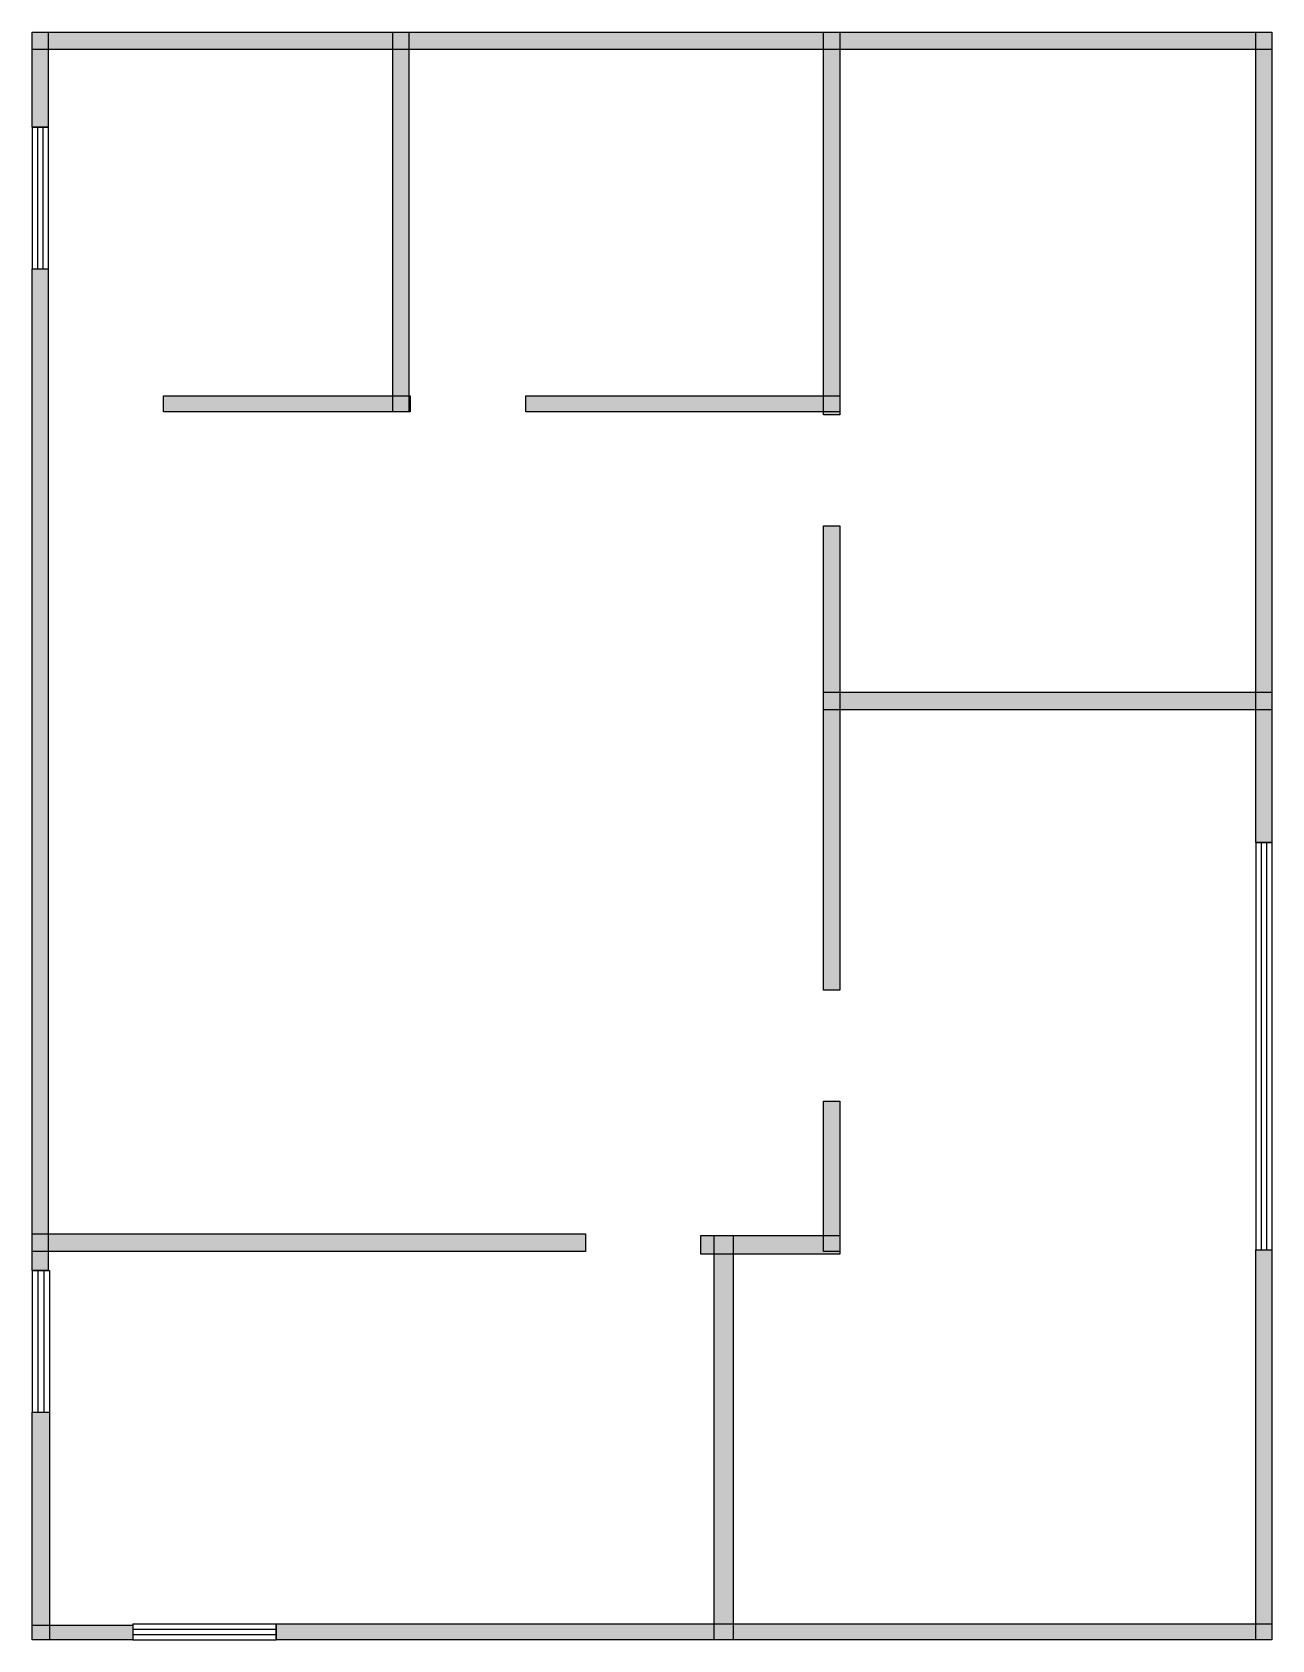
# Model space of a CAD drawing. Header units: centimetres. Extents: x 1 to 1159, y 1 to 1503.
import ezdxf

# ---------------------------------------------------------------- set-up
doc = ezdxf.new("R2010")
doc.units = ezdxf.units.CM
doc.layers.add('WALL', color=7, linetype='Continuous')
doc.layers.add('WINDOW', color=5, linetype='Continuous')

msp = doc.modelspace()

# ---------------------------------------------------------------- hatches: boundary and pattern name
at = {"layer": 'WALL'}
h = msp.add_hatch(color=256, dxfattribs=at)
h.dxf.hatch_style = 1
h.paths.add_polyline_path([(1.4, 1502.7), (1159.1, 1502.7), (1159.1, 1486.4), (1.4, 1486.4)])
h = msp.add_hatch(color=256, dxfattribs=at)
h.dxf.hatch_style = 1
h.paths.add_polyline_path([(1.4, 1502.7), (16.4, 1502.7), (16.4, 1414.1), (1.4, 1414.1)])
h = msp.add_hatch(color=256, dxfattribs=at)
h.dxf.hatch_style = 1
h.paths.add_polyline_path([(338.2, 1502.7), (353.2, 1502.7), (353.2, 1148.2), (338.2, 1148.2)])
h = msp.add_hatch(color=256, dxfattribs=at)
h.dxf.hatch_style = 1
h.paths.add_polyline_path([(740.5, 1502.7), (755.5, 1502.7), (755.5, 1145.5), (740.5, 1145.5)])
h = msp.add_hatch(color=256, dxfattribs=at)
h.dxf.hatch_style = 1
h.paths.add_polyline_path([(1144.1, 1502.7), (1159.1, 1502.7), (1159.1, 745.9), (1144.1, 745.9)])
h = msp.add_hatch(color=256, dxfattribs=at)
h.dxf.hatch_style = 1
h.paths.add_polyline_path([(1.4, 1281.8), (16.4, 1281.8), (16.4, 346.4), (1.4, 346.4)])
h = msp.add_hatch(color=256, dxfattribs=at)
h.dxf.hatch_style = 1
h.paths.add_polyline_path([(124.1, 1163.2), (354.5, 1163.2), (354.5, 1148.2), (124.1, 1148.2)])
h = msp.add_hatch(color=256, dxfattribs=at)
h.dxf.hatch_style = 1
h.paths.add_polyline_path([(462.3, 1163.2), (755.5, 1163.2), (755.5, 1148.2), (462.3, 1148.2)])
h = msp.add_hatch(color=256, dxfattribs=at)
h.dxf.hatch_style = 1
h.paths.add_polyline_path([(740.5, 1041.8), (755.5, 1041.8), (755.5, 608.2), (740.5, 608.2)])
h = msp.add_hatch(color=256, dxfattribs=at)
h.dxf.hatch_style = 1
h.paths.add_polyline_path([(740.5, 886.4), (1159.1, 886.4), (1159.1, 870), (740.5, 870)])
h = msp.add_hatch(color=256, dxfattribs=at)
h.dxf.hatch_style = 1
h.paths.add_polyline_path([(740.5, 504.5), (755.5, 504.5), (755.5, 364.1), (740.5, 364.1)])
h = msp.add_hatch(color=256, dxfattribs=at)
h.dxf.hatch_style = 1
h.paths.add_polyline_path([(1.4, 380.5), (518.2, 380.5), (518.2, 364.1), (1.4, 364.1)])
h = msp.add_hatch(color=256, dxfattribs=at)
h.dxf.hatch_style = 1
h.paths.add_polyline_path([(625.9, 379.1), (755.5, 379.1), (755.5, 361.4), (625.9, 361.4)])
h = msp.add_hatch(color=256, dxfattribs=at)
h.dxf.hatch_style = 1
h.paths.add_polyline_path([(638.2, 379.1), (655.9, 379.1), (655.9, 1.4), (638.2, 1.4)])
h = msp.add_hatch(color=256, dxfattribs=at)
h.dxf.hatch_style = 1
h.paths.add_polyline_path([(1144.1, 365.5), (1159.1, 365.5), (1159.1, 1.4), (1144.1, 1.4)])
h = msp.add_hatch(color=256, dxfattribs=at)
h.dxf.hatch_style = 1
h.paths.add_polyline_path([(1.4, 214.1), (17.7, 214.1), (17.7, 1.4), (1.4, 1.4)])
h = msp.add_hatch(color=256, dxfattribs=at)
h.dxf.hatch_style = 1
h.paths.add_polyline_path([(229.1, 16.4), (1159.1, 16.4), (1159.1, 1.4), (229.1, 1.4)])
h = msp.add_hatch(color=256, dxfattribs=at)
h.dxf.hatch_style = 1
h.paths.add_polyline_path([(1.4, 15), (95.5, 15), (95.5, 1.4), (1.4, 1.4)])

# ---------------------------------------------------------------- linework, layer by layer
for points in [[(1.4, 1502.7), (1159.1, 1502.7), (1159.1, 1486.4), (1.4, 1486.4)], [(1.4, 1502.7), (16.4, 1502.7), (16.4, 1414.1), (1.4, 1414.1)], [(338.2, 1502.7), (353.2, 1502.7), (353.2, 1148.2), (338.2, 1148.2)], [(740.5, 1502.7), (755.5, 1502.7), (755.5, 1145.5), (740.5, 1145.5)], [(1144.1, 1502.7), (1159.1, 1502.7), (1159.1, 745.9), (1144.1, 745.9)], [(1.4, 1281.8), (16.4, 1281.8), (16.4, 346.4), (1.4, 346.4)], [(124.1, 1163.2), (354.5, 1163.2), (354.5, 1148.2), (124.1, 1148.2)], [(462.3, 1163.2), (755.5, 1163.2), (755.5, 1148.2), (462.3, 1148.2)], [(740.5, 1041.8), (755.5, 1041.8), (755.5, 608.2), (740.5, 608.2)], [(740.5, 886.4), (1159.1, 886.4), (1159.1, 870), (740.5, 870)], [(740.5, 504.5), (755.5, 504.5), (755.5, 364.1), (740.5, 364.1)], [(1.4, 380.5), (518.2, 380.5), (518.2, 364.1), (1.4, 364.1)], [(625.9, 379.1), (755.5, 379.1), (755.5, 361.4), (625.9, 361.4)], [(638.2, 379.1), (655.9, 379.1), (655.9, 1.4), (638.2, 1.4)], [(1144.1, 365.5), (1159.1, 365.5), (1159.1, 1.4), (1144.1, 1.4)], [(1.4, 214.1), (17.7, 214.1), (17.7, 1.4), (1.4, 1.4)], [(229.1, 16.4), (1159.1, 16.4), (1159.1, 1.4), (229.1, 1.4)], [(1.4, 15), (95.5, 15), (95.5, 1.4), (1.4, 1.4)]]:
    msp.add_lwpolyline(points, close=True, dxfattribs=at)
at = {"layer": 'WINDOW'}
for p, q in [((1.4, 1414.1), (1.4, 1281.8)), ((1.4, 1414.1), (16.4, 1414.1)), ((6.4, 1414.1), (6.4, 1281.8)), ((11.4, 1414.1), (11.4, 1281.8)), ((16.4, 1414.1), (16.4, 1281.8)), ((1.4, 1281.8), (16.4, 1281.8)), ((1144.1, 745.9), (1144.1, 365.5)), ((1144.1, 745.9), (1159.1, 745.9)), ((1149.1, 745.9), (1149.1, 365.5)), ((1154.1, 745.9), (1154.1, 365.5)), ((1159.1, 745.9), (1159.1, 365.5)), ((1144.1, 365.5), (1159.1, 365.5)), ((1.4, 346.4), (1.4, 214.1)), ((1.4, 346.4), (17.7, 346.4)), ((6.8, 346.4), (6.8, 214.1)), ((12.3, 346.4), (12.3, 214.1)), ((17.7, 346.4), (17.7, 214.1)), ((1.4, 214.1), (17.7, 214.1)), ((95.5, 16.4), (229.1, 16.4)), ((95.5, 16.4), (95.5, 1.4)), ((229.1, 16.4), (229.1, 1.4)), ((95.5, 11.4), (229.1, 11.4)), ((95.5, 6.4), (229.1, 6.4)), ((95.5, 1.4), (229.1, 1.4))]:
    msp.add_line(p, q, dxfattribs=at)

doc.saveas('drawing.dxf')
